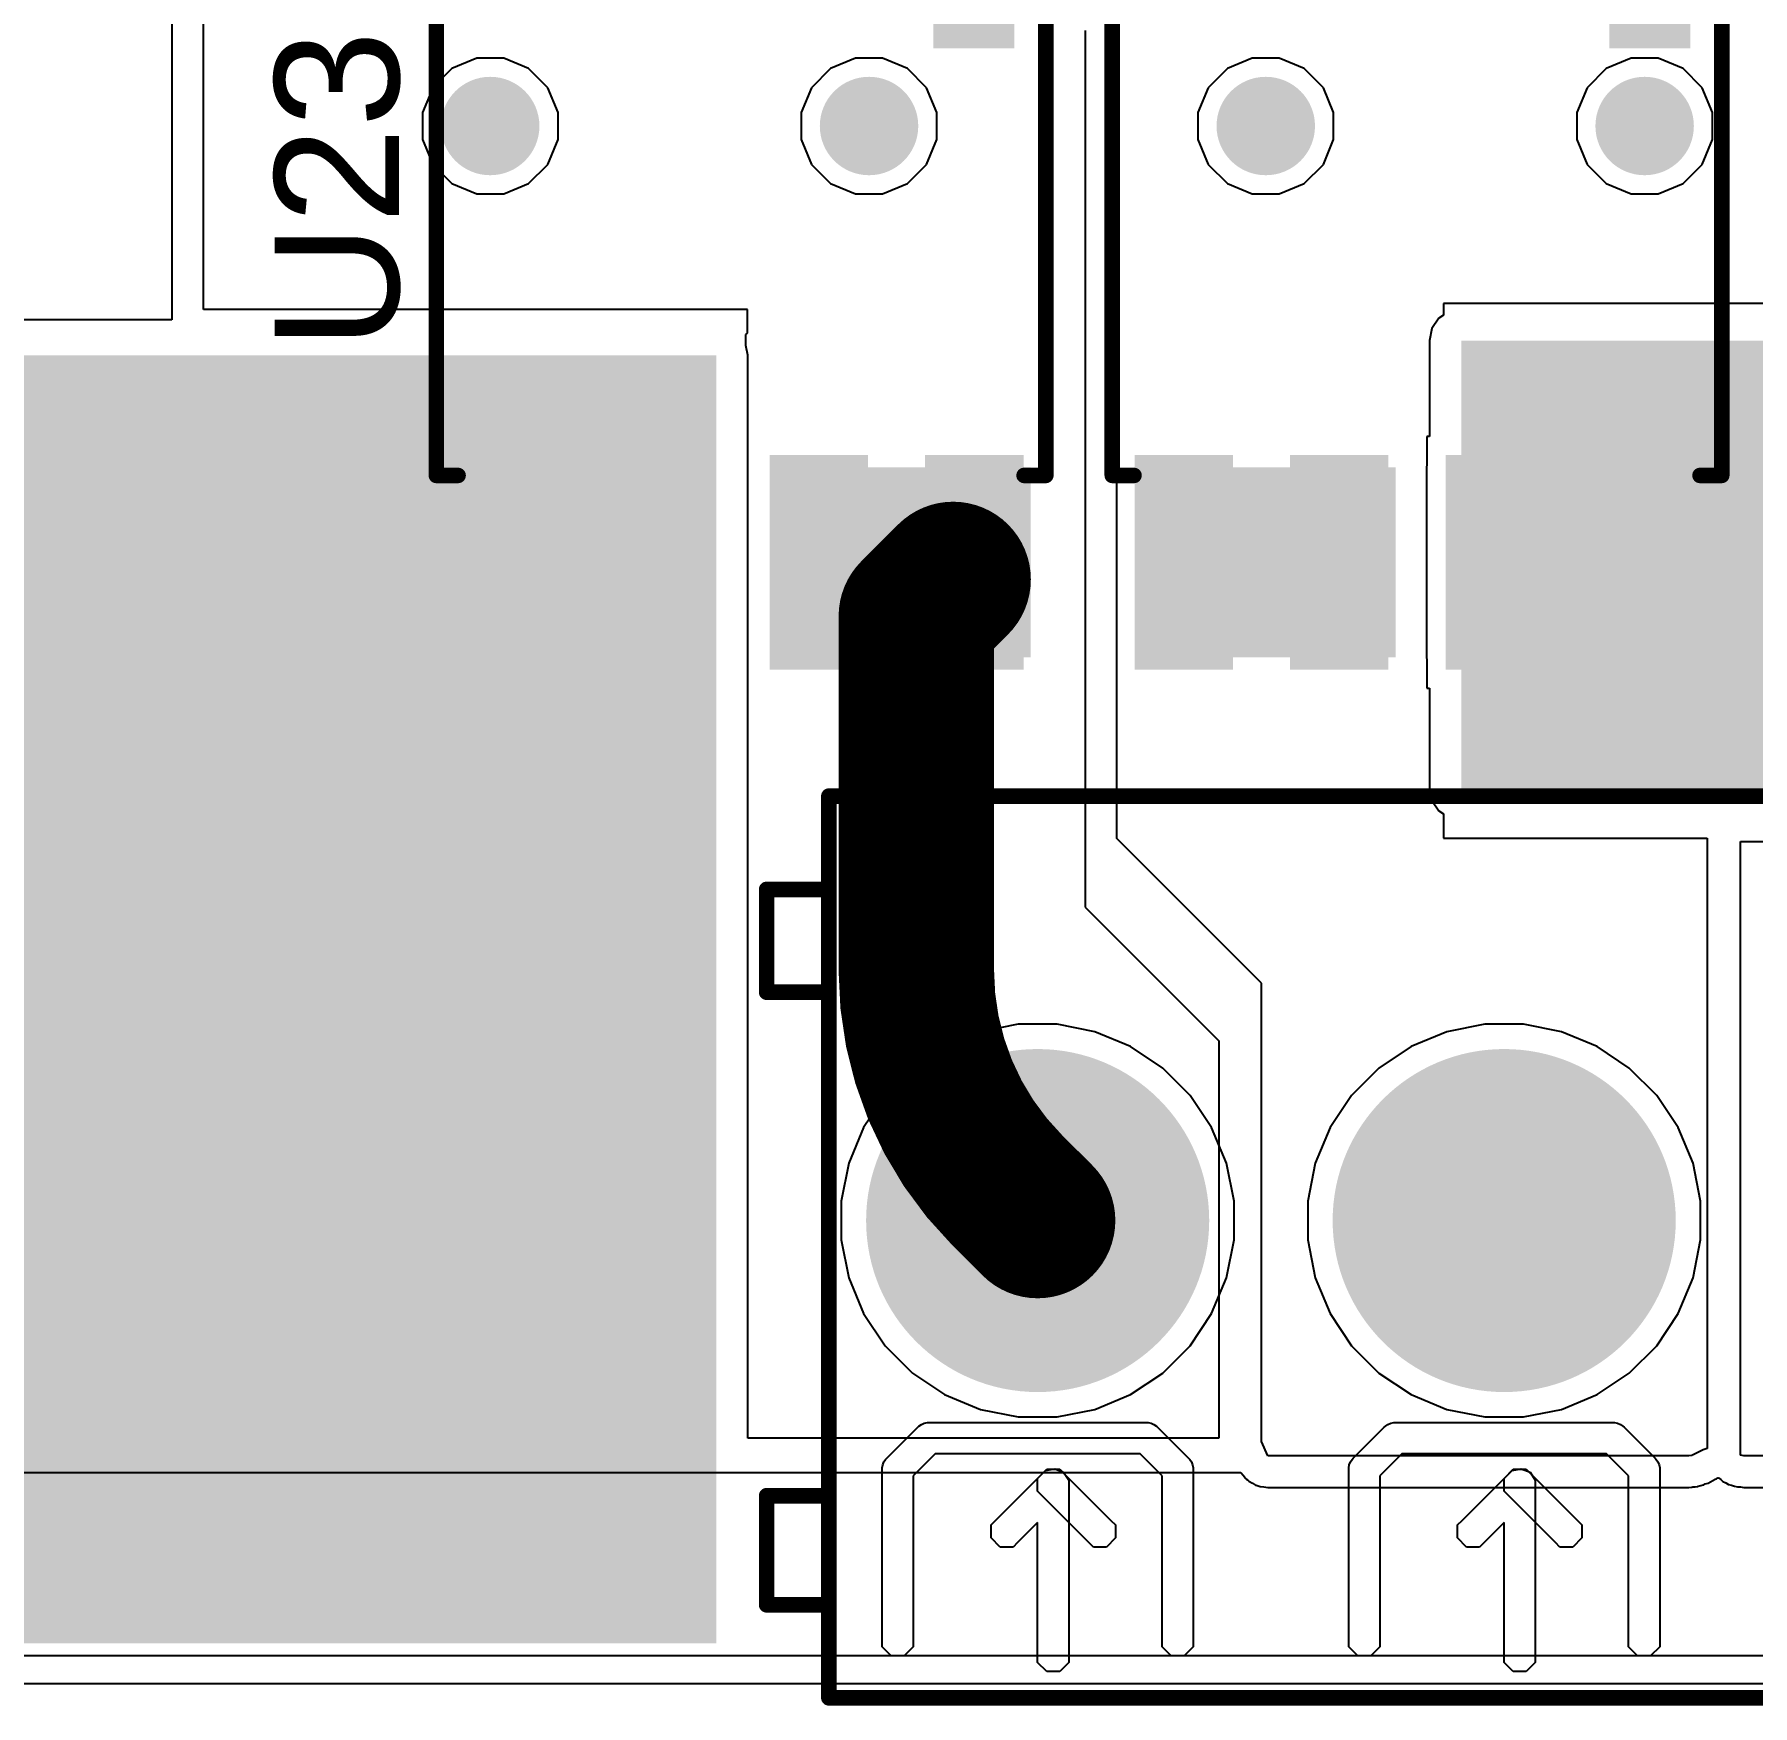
# Model space of a CAD drawing. Header units: millimetres. Extents: x 0 to 5423, y 0 to 5425.
# Drawn here: x 59.2 to 73.23, y 0.03 to 13.68 of the extents above; entities that cross this region are included whole.
import ezdxf

# ---------------------------------------------------------------- set-up
doc = ezdxf.new("R2010")
doc.units = ezdxf.units.MM
for name, color, linetype in [('BottomLayer', 5, 'Continuous'), ('BottomSolder', 6, 'Continuous'), ('MultiLayer', 9, 'Continuous'), ('PadHoleLayer', 156, 'Continuous'), ('TopLayer', 1, 'Continuous'), ('TopOverlay', 2, 'Continuous'), ('TopPaste', 8, 'Continuous'), ('TopSolder', 216, 'Continuous'), ('ViaHoleLayer', 16, 'Continuous')]:
    doc.layers.add(name, color=color, linetype=linetype)
doc.styles.add('Arial', font='', dxfattribs={"height": 0.2})
doc.styles.get('Arial').set_extended_font_data('Arial')

# ---------------------------------------------------------------- blocks, each defined once
blk = doc.blocks.new('SOIC_8_120')
at = {"layer": 'TopLayer'}
for points in [[(-1.925, 2.205), (-1.925, 1.605), (-3.475, 1.605), (-3.475, 2.205)], [(3.475, 2.205), (3.475, 1.605), (1.925, 1.605), (1.925, 2.205)], [(-1.925, 0.935), (-1.925, 0.335), (-3.475, 0.335), (-3.475, 0.935)], [(3.475, 0.935), (3.475, 0.335), (1.925, 0.335), (1.925, 0.935)], [(-1.925, -0.335), (-1.925, -0.935), (-3.475, -0.935), (-3.475, -0.335)], [(3.475, -0.335), (3.475, -0.935), (1.925, -0.935), (1.925, -0.335)], [(-1.925, -1.605), (-1.925, -2.205), (-3.475, -2.205), (-3.475, -1.605)], [(3.475, -1.605), (3.475, -2.205), (1.925, -2.205), (1.925, -1.605)]]:
    blk.add_hatch(color=1, dxfattribs=at).paths.add_polyline_path(points)
at = {"layer": 'TopOverlay'}
blk.add_hatch(color=2, dxfattribs=at).paths.add_polyline_path([(-1.828, 1.571), (-1.498, 1.571), (-1.498, 2.232), (-1.828, 2.232)])
at = {"layer": 'TopPaste'}
for points in [[(-1.925, 2.205), (-1.925, 1.605), (-3.475, 1.605), (-3.475, 2.205)], [(3.475, 2.205), (3.475, 1.605), (1.925, 1.605), (1.925, 2.205)], [(-1.925, 0.935), (-1.925, 0.335), (-3.475, 0.335), (-3.475, 0.935)], [(3.475, 0.935), (3.475, 0.335), (1.925, 0.335), (1.925, 0.935)], [(-1.925, -0.335), (-1.925, -0.935), (-3.475, -0.935), (-3.475, -0.335)], [(3.475, -0.335), (3.475, -0.935), (1.925, -0.935), (1.925, -0.335)], [(-1.925, -1.605), (-1.925, -2.205), (-3.475, -2.205), (-3.475, -1.605)], [(3.475, -1.605), (3.475, -2.205), (1.925, -2.205), (1.925, -1.605)]]:
    blk.add_hatch(color=8, dxfattribs=at).paths.add_polyline_path(points)
at = {"layer": 'TopSolder'}
for points in [[(-1.823, 2.307), (-1.823, 1.503), (-3.577, 1.503), (-3.577, 2.307)], [(3.577, 2.307), (3.577, 1.503), (1.823, 1.503), (1.823, 2.307)], [(-1.823, 1.037), (-1.823, 0.233), (-3.577, 0.233), (-3.577, 1.037)], [(3.577, 1.037), (3.577, 0.233), (1.823, 0.233), (1.823, 1.037)], [(-1.823, -0.233), (-1.823, -1.037), (-3.577, -1.037), (-3.577, -0.233)], [(3.577, -0.233), (3.577, -1.037), (1.823, -1.037), (1.823, -0.233)], [(-1.823, -1.503), (-1.823, -2.307), (-3.577, -2.307), (-3.577, -1.503)], [(3.577, -1.503), (3.577, -2.307), (1.823, -2.307), (1.823, -1.503)]]:
    blk.add_hatch(color=216, dxfattribs=at).paths.add_polyline_path(points)
at = {"layer": 'TopOverlay', "const_width": 0.127}
for points in [[(1.991, 2.489), (-1.991, 2.489)], [(-1.991, 2.311), (-1.991, 2.489)], [(1.991, 2.311), (1.991, 2.489)], [(-3.759, 1.778), (-3.759, 2.032)], [(-3.632, 1.905), (-3.759, 2.032)], [(-3.759, 1.778), (-3.632, 1.905)], [(-1.991, -2.489), (-1.991, -2.311)], [(1.991, -2.489), (1.991, -2.311)], [(1.991, -2.489), (-1.991, -2.489)]]:
    blk.add_lwpolyline(points, dxfattribs=at)
at = {"layer": 'TopOverlay', "const_width": 0.0635}
for points in [[(-2.022, 2.489, 1), (-1.959, 2.489, 1)], [(-2.022, 2.489, 1), (-1.959, 2.489, 1)], [(1.959, 2.489, 1), (2.022, 2.489, 1)], [(1.959, 2.489, 1), (2.022, 2.489, 1)], [(-2.022, 2.311, 1), (-1.959, 2.311, 1)], [(1.959, 2.311, 1), (2.022, 2.311, 1)], [(-3.791, 2.032, 1), (-3.727, 2.032, 1)], [(-3.791, 2.032, 1), (-3.727, 2.032, 1)], [(-3.664, 1.905, 1), (-3.6, 1.905, 1)], [(-3.664, 1.905, 1), (-3.6, 1.905, 1)], [(-3.791, 1.778, 1), (-3.727, 1.778, 1)], [(-3.791, 1.778, 1), (-3.727, 1.778, 1)], [(-2.022, -2.311, 1), (-1.959, -2.311, 1)], [(1.959, -2.311, 1), (2.022, -2.311, 1)], [(-2.022, -2.489, 1), (-1.959, -2.489, 1)], [(-2.022, -2.489, 1), (-1.959, -2.489, 1)], [(1.959, -2.489, 1), (2.022, -2.489, 1)], [(1.959, -2.489, 1), (2.022, -2.489, 1)]]:
    blk.add_lwpolyline(points, format="xyb", close=True, dxfattribs=at)
blk = doc.blocks.new('SOIC_8_121')
at = {"layer": 'TopLayer'}
for points in [[(-1.925, 2.205), (-1.925, 1.605), (-3.475, 1.605), (-3.475, 2.205)], [(3.475, 2.205), (3.475, 1.605), (1.925, 1.605), (1.925, 2.205)], [(-1.925, 0.935), (-1.925, 0.335), (-3.475, 0.335), (-3.475, 0.935)], [(3.475, 0.935), (3.475, 0.335), (1.925, 0.335), (1.925, 0.935)], [(-1.925, -0.335), (-1.925, -0.935), (-3.475, -0.935), (-3.475, -0.335)], [(3.475, -0.335), (3.475, -0.935), (1.925, -0.935), (1.925, -0.335)], [(-1.925, -1.605), (-1.925, -2.205), (-3.475, -2.205), (-3.475, -1.605)], [(3.475, -1.605), (3.475, -2.205), (1.925, -2.205), (1.925, -1.605)]]:
    blk.add_hatch(color=1, dxfattribs=at).paths.add_polyline_path(points)
at = {"layer": 'TopOverlay'}
blk.add_hatch(color=2, dxfattribs=at).paths.add_polyline_path([(-1.828, 1.572), (-1.498, 1.572), (-1.498, 2.232), (-1.828, 2.232)])
at = {"layer": 'TopPaste'}
for points in [[(-1.925, 2.205), (-1.925, 1.605), (-3.475, 1.605), (-3.475, 2.205)], [(3.475, 2.205), (3.475, 1.605), (1.925, 1.605), (1.925, 2.205)], [(-1.925, 0.935), (-1.925, 0.335), (-3.475, 0.335), (-3.475, 0.935)], [(3.475, 0.935), (3.475, 0.335), (1.925, 0.335), (1.925, 0.935)], [(-1.925, -0.335), (-1.925, -0.935), (-3.475, -0.935), (-3.475, -0.335)], [(3.475, -0.335), (3.475, -0.935), (1.925, -0.935), (1.925, -0.335)], [(-1.925, -1.605), (-1.925, -2.205), (-3.475, -2.205), (-3.475, -1.605)], [(3.475, -1.605), (3.475, -2.205), (1.925, -2.205), (1.925, -1.605)]]:
    blk.add_hatch(color=8, dxfattribs=at).paths.add_polyline_path(points)
at = {"layer": 'TopSolder'}
for points in [[(-1.823, 2.307), (-1.823, 1.503), (-3.577, 1.503), (-3.577, 2.307)], [(3.577, 2.307), (3.577, 1.503), (1.823, 1.503), (1.823, 2.307)], [(-1.823, 1.037), (-1.823, 0.233), (-3.577, 0.233), (-3.577, 1.037)], [(3.577, 1.037), (3.577, 0.233), (1.823, 0.233), (1.823, 1.037)], [(-1.823, -0.233), (-1.823, -1.037), (-3.577, -1.037), (-3.577, -0.233)], [(3.577, -0.233), (3.577, -1.037), (1.823, -1.037), (1.823, -0.233)], [(-1.823, -1.503), (-1.823, -2.307), (-3.577, -2.307), (-3.577, -1.503)], [(3.577, -1.503), (3.577, -2.307), (1.823, -2.307), (1.823, -1.503)]]:
    blk.add_hatch(color=216, dxfattribs=at).paths.add_polyline_path(points)
at = {"layer": 'TopOverlay', "const_width": 0.127}
for points in [[(1.991, 2.489), (-1.991, 2.489)], [(-1.991, 2.311), (-1.991, 2.489)], [(1.991, 2.311), (1.991, 2.489)], [(-3.759, 1.778), (-3.759, 2.032)], [(-3.632, 1.905), (-3.759, 2.032)], [(-3.759, 1.778), (-3.632, 1.905)], [(-1.991, -2.489), (-1.991, -2.311)], [(1.991, -2.489), (1.991, -2.311)], [(1.991, -2.489), (-1.991, -2.489)]]:
    blk.add_lwpolyline(points, dxfattribs=at)
at = {"layer": 'TopOverlay', "const_width": 0.0635}
for points in [[(-2.022, 2.489, 1), (-1.959, 2.489, 1)], [(-2.022, 2.489, 1), (-1.959, 2.489, 1)], [(1.959, 2.489, 1), (2.022, 2.489, 1)], [(1.959, 2.489, 1), (2.022, 2.489, 1)], [(-2.022, 2.311, 1), (-1.959, 2.311, 1)], [(1.959, 2.311, 1), (2.022, 2.311, 1)], [(-3.791, 2.032, 1), (-3.727, 2.032, 1)], [(-3.791, 2.032, 1), (-3.727, 2.032, 1)], [(-3.664, 1.905, 1), (-3.6, 1.905, 1)], [(-3.664, 1.905, 1), (-3.6, 1.905, 1)], [(-3.791, 1.778, 1), (-3.727, 1.778, 1)], [(-3.791, 1.778, 1), (-3.727, 1.778, 1)], [(-2.022, -2.311, 1), (-1.959, -2.311, 1)], [(1.959, -2.311, 1), (2.022, -2.311, 1)], [(-2.022, -2.489, 1), (-1.959, -2.489, 1)], [(-2.022, -2.489, 1), (-1.959, -2.489, 1)], [(1.959, -2.489, 1), (2.022, -2.489, 1)], [(1.959, -2.489, 1), (2.022, -2.489, 1)]]:
    blk.add_lwpolyline(points, format="xyb", close=True, dxfattribs=at)
blk = doc.blocks.new('DB125_3_81_4P_GN_S_306')
at = {"layer": 'BottomLayer'}
h = blk.add_hatch(color=5, dxfattribs=at)
edge = h.paths.add_edge_path()
edge.add_arc((1.905, 0), 1.35, 0, 360)
h = blk.add_hatch(color=5, dxfattribs=at)
edge = h.paths.add_edge_path()
edge.add_arc((5.715, 0), 1.35, 0, 360)
at = {"layer": 'BottomSolder'}
h = blk.add_hatch(color=6, dxfattribs=at)
edge = h.paths.add_edge_path()
edge.add_arc((1.905, 0), 1.401, 0, 360)
h = blk.add_hatch(color=6, dxfattribs=at)
edge = h.paths.add_edge_path()
edge.add_arc((5.715, 0), 1.401, 0, 360)
at = {"layer": 'MultiLayer'}
h = blk.add_hatch(color=9, dxfattribs=at)
edge = h.paths.add_edge_path()
edge.add_arc((1.905, 0), 1.35, 0, 360)
h = blk.add_hatch(color=9, dxfattribs=at)
edge = h.paths.add_edge_path()
edge.add_arc((5.715, 0), 1.35, 0, 360)
at = {"layer": 'PadHoleLayer'}
h = blk.add_hatch(color=156, dxfattribs=at)
edge = h.paths.add_edge_path()
edge.add_arc((1.905, 0), 0.65, 0, 360)
h = blk.add_hatch(color=156, dxfattribs=at)
edge = h.paths.add_edge_path()
edge.add_arc((5.715, 0), 0.65, 0, 360)
at = {"layer": 'TopLayer'}
h = blk.add_hatch(color=1, dxfattribs=at)
edge = h.paths.add_edge_path()
edge.add_arc((1.905, 0), 1.35, 0, 360)
h = blk.add_hatch(color=1, dxfattribs=at)
edge = h.paths.add_edge_path()
edge.add_arc((5.715, 0), 1.35, 0, 360)
at = {"layer": 'TopSolder'}
h = blk.add_hatch(color=216, dxfattribs=at)
edge = h.paths.add_edge_path()
edge.add_arc((1.905, 0), 1.401, 0, 360)
h = blk.add_hatch(color=216, dxfattribs=at)
edge = h.paths.add_edge_path()
edge.add_arc((5.715, 0), 1.401, 0, 360)
at = {"layer": 'TopOverlay'}
for p, q in [((1.651, 3.609), (1.725, 3.683)), ((1.725, 3.683), (1.831, 3.683)), ((1.831, 3.683), (1.905, 3.609)), ((5.461, 3.609), (5.535, 3.683)), ((5.535, 3.683), (5.641, 3.683)), ((5.641, 3.683), (5.715, 3.609)), ((0.635, 3.482), (0.709, 3.556)), ((0.709, 3.556), (0.815, 3.556)), ((0.815, 3.556), (0.889, 3.482)), ((1.651, 3.556), (1.651, 3.609)), ((1.651, 2.159), (1.651, 3.556)), ((1.905, 3.609), (1.905, 3.556)), ((1.905, 3.556), (1.905, 3.556)), ((1.905, 3.556), (1.905, 2.466)), ((2.921, 3.482), (2.995, 3.556)), ((2.995, 3.556), (3.101, 3.556)), ((3.101, 3.556), (3.175, 3.482)), ((4.445, 3.482), (4.519, 3.556)), ((4.519, 3.556), (4.625, 3.556)), ((4.625, 3.556), (4.699, 3.482)), ((5.461, 3.556), (5.461, 3.609)), ((5.461, 2.159), (5.461, 3.556)), ((5.715, 3.609), (5.715, 3.556)), ((5.715, 3.556), (5.715, 3.556)), ((5.715, 3.556), (5.715, 2.466)), ((6.731, 3.482), (6.805, 3.556)), ((6.805, 3.556), (6.911, 3.556)), ((6.911, 3.556), (6.985, 3.482)), ((0.635, 3.429), (0.635, 3.482)), ((0.635, 2.032), (0.635, 3.429)), ((0.889, 3.482), (0.889, 3.429)), ((0.889, 3.429), (0.889, 3.429)), ((0.889, 3.429), (0.889, 2.085)), ((2.921, 3.429), (2.921, 3.482)), ((2.921, 2.085), (2.921, 3.429)), ((3.175, 3.482), (3.175, 3.429)), ((3.175, 3.429), (3.175, 3.429)), ((3.175, 3.429), (3.175, 2.032)), ((4.445, 3.429), (4.445, 3.482)), ((4.445, 2.032), (4.445, 3.429)), ((4.699, 3.482), (4.699, 3.429)), ((4.699, 3.429), (4.699, 3.429)), ((4.699, 3.429), (4.699, 2.085)), ((6.731, 3.429), (6.731, 3.482)), ((6.731, 2.085), (6.731, 3.429)), ((6.985, 3.482), (6.985, 3.429)), ((6.985, 3.429), (6.985, 3.429)), ((6.985, 3.429), (6.985, 2.032)), ((1.27, 2.593), (1.344, 2.667)), ((1.344, 2.667), (1.45, 2.667)), ((1.45, 2.667), (1.487, 2.63)), ((2.069, 2.63), (2.106, 2.667)), ((2.106, 2.667), (2.212, 2.667)), ((2.212, 2.667), (2.286, 2.593)), ((5.08, 2.593), (5.154, 2.667)), ((5.154, 2.667), (5.26, 2.667)), ((5.26, 2.667), (5.297, 2.63)), ((5.879, 2.63), (5.916, 2.667)), ((5.916, 2.667), (6.022, 2.667)), ((6.022, 2.667), (6.096, 2.593)), ((1.27, 2.487), (1.27, 2.593)), ((1.487, 2.63), (1.487, 2.63)), ((1.487, 2.63), (1.868, 2.249)), ((1.905, 2.466), (2.069, 2.63)), ((2.286, 2.593), (2.286, 2.487)), ((5.08, 2.487), (5.08, 2.593)), ((5.297, 2.63), (5.297, 2.63)), ((5.297, 2.63), (5.678, 2.249)), ((5.715, 2.466), (5.879, 2.63)), ((6.096, 2.593), (6.096, 2.487)), ((1.307, 2.45), (1.27, 2.487)), ((1.688, 2.069), (1.307, 2.45)), ((2.249, 2.45), (1.868, 2.069)), ((2.286, 2.487), (2.249, 2.45)), ((2.249, 2.45), (2.249, 2.45)), ((5.117, 2.45), (5.08, 2.487)), ((5.498, 2.069), (5.117, 2.45)), ((6.059, 2.45), (5.678, 2.069)), ((6.096, 2.487), (6.059, 2.45)), ((6.059, 2.45), (6.059, 2.45)), ((1.868, 2.249), (1.905, 2.212)), ((5.678, 2.249), (5.715, 2.212)), ((1.651, 2.121), (1.651, 2.159)), ((1.651, 2.159), (1.651, 2.159)), ((1.694, 2.056), (1.651, 2.121)), ((1.905, 2.106), (1.831, 2.032)), ((1.905, 2.212), (1.905, 2.106)), ((5.461, 2.121), (5.461, 2.159)), ((5.461, 2.159), (5.461, 2.159)), ((5.504, 2.056), (5.461, 2.121)), ((5.715, 2.106), (5.641, 2.032)), ((5.715, 2.212), (5.715, 2.106)), ((0.635, 2.02), (0.635, 2.032)), ((0.635, 2.032), (0.635, 2.032)), ((0.64, 1.995), (0.635, 2.02)), ((0.649, 1.972), (0.64, 1.995)), ((0.663, 1.951), (0.649, 1.972)), ((0.889, 2.085), (1.069, 1.905)), ((1.688, 2.069), (1.688, 2.069)), ((1.725, 2.032), (1.688, 2.069)), ((1.765, 2.027), (1.694, 2.056)), ((1.831, 2.032), (1.725, 2.032)), ((1.84, 2.042), (1.765, 2.027)), ((1.868, 2.069), (1.84, 2.042)), ((2.741, 1.905), (2.921, 2.085)), ((3.16, 1.972), (3.147, 1.951)), ((3.17, 1.995), (3.16, 1.972)), ((3.175, 2.02), (3.17, 1.995)), ((3.175, 2.032), (3.175, 2.02)), ((4.445, 2.02), (4.445, 2.032)), ((4.445, 2.032), (4.445, 2.032)), ((4.45, 1.995), (4.445, 2.02)), ((4.459, 1.972), (4.45, 1.995)), ((4.473, 1.951), (4.459, 1.972)), ((4.699, 2.085), (4.879, 1.905)), ((5.498, 2.069), (5.498, 2.069)), ((5.535, 2.032), (5.498, 2.069)), ((5.575, 2.027), (5.504, 2.056)), ((5.641, 2.032), (5.535, 2.032)), ((5.65, 2.042), (5.575, 2.027)), ((5.678, 2.069), (5.65, 2.042)), ((6.551, 1.905), (6.731, 2.085)), ((6.97, 1.972), (6.957, 1.951)), ((6.98, 1.995), (6.97, 1.972)), ((6.985, 2.02), (6.98, 1.995)), ((6.985, 2.032), (6.985, 2.02)), ((0.672, 1.942), (0.663, 1.951)), ((0.926, 1.688), (0.672, 1.942)), ((1.069, 1.905), (2.741, 1.905)), ((3.138, 1.942), (2.884, 1.688)), ((3.147, 1.951), (3.138, 1.942)), ((3.138, 1.942), (3.138, 1.942)), ((4.482, 1.942), (4.473, 1.951)), ((4.736, 1.688), (4.482, 1.942)), ((4.879, 1.905), (6.551, 1.905)), ((6.948, 1.942), (6.694, 1.688)), ((6.957, 1.951), (6.948, 1.942)), ((6.948, 1.942), (6.948, 1.942)), ((0.935, 1.679), (0.926, 1.688)), ((0.926, 1.688), (0.926, 1.688)), ((2.884, 1.688), (2.875, 1.679)), ((4.745, 1.679), (4.736, 1.688)), ((4.736, 1.688), (4.736, 1.688)), ((6.694, 1.688), (6.685, 1.679)), ((0.956, 1.666), (0.935, 1.679)), ((0.979, 1.656), (0.956, 1.666)), ((1.003, 1.651), (0.979, 1.656)), ((1.016, 1.651), (1.003, 1.651)), ((2.794, 1.651), (1.016, 1.651)), ((2.806, 1.651), (2.794, 1.651)), ((2.794, 1.651), (2.794, 1.651)), ((2.831, 1.656), (2.806, 1.651)), ((2.854, 1.666), (2.831, 1.656)), ((2.875, 1.679), (2.854, 1.666)), ((4.766, 1.666), (4.745, 1.679)), ((4.789, 1.656), (4.766, 1.666)), ((4.813, 1.651), (4.789, 1.656)), ((4.826, 1.651), (4.813, 1.651)), ((6.604, 1.651), (4.826, 1.651)), ((6.616, 1.651), (6.604, 1.651)), ((6.604, 1.651), (6.604, 1.651)), ((6.641, 1.656), (6.616, 1.651)), ((6.664, 1.666), (6.641, 1.656)), ((6.685, 1.679), (6.664, 1.666))]:
    blk.add_line(p, q, dxfattribs=at)
at = {"layer": 'TopOverlay', "const_width": 0.127}
for points in [[(7.42, 3.899), (-7.82, 3.899)], [(7.42, 3.899), (7.42, -3.467)], [(7.928, 3.139), (7.42, 3.139)], [(7.928, 3.139), (7.928, 2.248)], [(7.928, 2.248), (7.42, 2.248)], [(7.928, -1.865), (7.42, -1.865)], [(7.928, -1.865), (7.928, -2.705)], [(7.928, -2.705), (7.42, -2.705)], [(7.42, -3.467), (-7.82, -3.467)]]:
    blk.add_lwpolyline(points, dxfattribs=at)
at = {"layer": 'TopOverlay', "const_width": 0.0635}
for points in [[(7.388, 3.899, 1), (7.452, 3.899, 1)], [(7.388, 3.899, 1), (7.452, 3.899, 1)], [(7.388, 3.139, 1), (7.452, 3.139, 1)], [(7.896, 3.139, 1), (7.96, 3.139, 1)], [(7.896, 3.139, 1), (7.96, 3.139, 1)], [(7.388, 2.248, 1), (7.452, 2.248, 1)], [(7.896, 2.248, 1), (7.96, 2.248, 1)], [(7.896, 2.248, 1), (7.96, 2.248, 1)], [(7.388, -1.865, 1), (7.452, -1.865, 1)], [(7.896, -1.865, 1), (7.96, -1.865, 1)], [(7.896, -1.865, 1), (7.96, -1.865, 1)], [(7.388, -2.705, 1), (7.452, -2.705, 1)], [(7.896, -2.705, 1), (7.96, -2.705, 1)], [(7.896, -2.705, 1), (7.96, -2.705, 1)], [(7.388, -3.467, 1), (7.452, -3.467, 1)], [(7.388, -3.467, 1), (7.452, -3.467, 1)]]:
    blk.add_lwpolyline(points, format="xyb", close=True, dxfattribs=at)

msp = doc.modelspace()

# ---------------------------------------------------------------- hatches: boundary and pattern name
at = {"layer": 'BottomLayer'}
h = msp.add_hatch(color=5, dxfattribs=at)
edge = h.paths.add_edge_path()
edge.add_arc((62.924, 12.929), 0.3, 0, 360)
h = msp.add_hatch(color=5, dxfattribs=at)
edge = h.paths.add_edge_path()
edge.add_arc((66.018, 12.929), 0.3, 0, 360)
h = msp.add_hatch(color=5, dxfattribs=at)
edge = h.paths.add_edge_path()
edge.add_arc((69.258, 12.929), 0.3, 0, 360)
h = msp.add_hatch(color=5, dxfattribs=at)
edge = h.paths.add_edge_path()
edge.add_arc((72.352, 12.929), 0.3, 0, 360)
h = msp.add_hatch(color=5, dxfattribs=at)
edge = h.paths.add_edge_path()
edge.add_arc((71.628, 10.709), 0.3, 0, 360)
h = msp.add_hatch(color=5, dxfattribs=at)
edge = h.paths.add_edge_path()
edge.add_arc((72.741, 10.709), 0.3, 0, 360)
h = msp.add_hatch(color=5, dxfattribs=at)
edge = h.paths.add_edge_path()
edge.add_arc((59.758, 10.59), 0.3, 0, 360)
h = msp.add_hatch(color=5, dxfattribs=at)
edge = h.paths.add_edge_path()
edge.add_arc((60.871, 10.59), 0.3, 0, 360)
h = msp.add_hatch(color=5, dxfattribs=at)
edge = h.paths.add_edge_path()
edge.add_arc((61.985, 10.59), 0.3, 0, 360)
h = msp.add_hatch(color=5, dxfattribs=at)
edge = h.paths.add_edge_path()
edge.add_arc((63.098, 10.59), 0.3, 0, 360)
h = msp.add_hatch(color=5, dxfattribs=at)
edge = h.paths.add_edge_path()
edge.add_arc((59.758, 8.14), 0.3, 0, 360)
h = msp.add_hatch(color=5, dxfattribs=at)
edge = h.paths.add_edge_path()
edge.add_arc((60.871, 8.14), 0.3, 0, 360)
h = msp.add_hatch(color=5, dxfattribs=at)
edge = h.paths.add_edge_path()
edge.add_arc((61.985, 8.14), 0.3, 0, 360)
h = msp.add_hatch(color=5, dxfattribs=at)
edge = h.paths.add_edge_path()
edge.add_arc((63.098, 8.14), 0.3, 0, 360)
h = msp.add_hatch(color=5, dxfattribs=at)
edge = h.paths.add_edge_path()
edge.add_arc((71.628, 8.021), 0.3, 0, 360)
h = msp.add_hatch(color=5, dxfattribs=at)
edge = h.paths.add_edge_path()
edge.add_arc((72.741, 8.021), 0.3, 0, 360)
at = {"layer": 'BottomSolder'}
h = msp.add_hatch(color=6, dxfattribs=at)
edge = h.paths.add_edge_path()
edge.add_arc((62.924, 12.929), 0.402, 0, 360)
h = msp.add_hatch(color=6, dxfattribs=at)
edge = h.paths.add_edge_path()
edge.add_arc((66.018, 12.929), 0.402, 0, 360)
h = msp.add_hatch(color=6, dxfattribs=at)
edge = h.paths.add_edge_path()
edge.add_arc((69.258, 12.929), 0.402, 0, 360)
h = msp.add_hatch(color=6, dxfattribs=at)
edge = h.paths.add_edge_path()
edge.add_arc((72.352, 12.929), 0.402, 0, 360)
h = msp.add_hatch(color=6, dxfattribs=at)
edge = h.paths.add_edge_path()
edge.add_arc((71.628, 10.709), 0.402, 0, 360)
h = msp.add_hatch(color=6, dxfattribs=at)
edge = h.paths.add_edge_path()
edge.add_arc((72.741, 10.709), 0.402, 0, 360)
h = msp.add_hatch(color=6, dxfattribs=at)
edge = h.paths.add_edge_path()
edge.add_arc((59.758, 10.59), 0.402, 0, 360)
h = msp.add_hatch(color=6, dxfattribs=at)
edge = h.paths.add_edge_path()
edge.add_arc((60.871, 10.59), 0.402, 0, 360)
h = msp.add_hatch(color=6, dxfattribs=at)
edge = h.paths.add_edge_path()
edge.add_arc((61.985, 10.59), 0.402, 0, 360)
h = msp.add_hatch(color=6, dxfattribs=at)
edge = h.paths.add_edge_path()
edge.add_arc((63.098, 10.59), 0.402, 0, 360)
h = msp.add_hatch(color=6, dxfattribs=at)
edge = h.paths.add_edge_path()
edge.add_arc((59.758, 8.14), 0.402, 0, 360)
h = msp.add_hatch(color=6, dxfattribs=at)
edge = h.paths.add_edge_path()
edge.add_arc((60.871, 8.14), 0.402, 0, 360)
h = msp.add_hatch(color=6, dxfattribs=at)
edge = h.paths.add_edge_path()
edge.add_arc((61.985, 8.14), 0.402, 0, 360)
h = msp.add_hatch(color=6, dxfattribs=at)
edge = h.paths.add_edge_path()
edge.add_arc((63.098, 8.14), 0.402, 0, 360)
h = msp.add_hatch(color=6, dxfattribs=at)
edge = h.paths.add_edge_path()
edge.add_arc((71.628, 8.021), 0.402, 0, 360)
h = msp.add_hatch(color=6, dxfattribs=at)
edge = h.paths.add_edge_path()
edge.add_arc((72.741, 8.021), 0.402, 0, 360)
at = {"layer": 'TopLayer'}
h = msp.add_hatch(color=1, dxfattribs=at)
edge = h.paths.add_edge_path()
edge.add_arc((62.924, 12.929), 0.3, 0, 360)
h = msp.add_hatch(color=1, dxfattribs=at)
edge = h.paths.add_edge_path()
edge.add_arc((66.018, 12.929), 0.3, 0, 360)
h = msp.add_hatch(color=1, dxfattribs=at)
edge = h.paths.add_edge_path()
edge.add_arc((69.258, 12.929), 0.3, 0, 360)
h = msp.add_hatch(color=1, dxfattribs=at)
edge = h.paths.add_edge_path()
edge.add_arc((72.352, 12.929), 0.3, 0, 360)
for points in [[(70.855, 7.519), (75.773, 7.519), (75.773, 11.176), (70.855, 11.176)], [(54.686, 0.533), (64.77, 0.533), (64.77, 11.057), (54.686, 11.057)], [(65.308, 8.59), (67.178, 8.59), (67.178, 10.14), (65.308, 10.14)], [(65.469, 8.59), (67.339, 8.59), (67.339, 10.14), (65.469, 10.14)], [(68.288, 8.59), (70.158, 8.59), (70.158, 10.14), (68.288, 10.14)], [(68.449, 8.59), (70.319, 8.59), (70.319, 10.14), (68.449, 10.14)], [(70.828, 8.59), (75.679, 8.59), (75.679, 10.14), (70.828, 10.14)]]:
    msp.add_hatch(color=1, dxfattribs=at).paths.add_polyline_path(points)
h = msp.add_hatch(color=1, dxfattribs=at)
edge = h.paths.add_edge_path()
edge.add_arc((71.628, 10.709), 0.3, 0, 360)
h = msp.add_hatch(color=1, dxfattribs=at)
edge = h.paths.add_edge_path()
edge.add_arc((72.741, 10.709), 0.3, 0, 360)
h = msp.add_hatch(color=1, dxfattribs=at)
edge = h.paths.add_edge_path()
edge.add_arc((59.758, 10.59), 0.3, 0, 360)
h = msp.add_hatch(color=1, dxfattribs=at)
edge = h.paths.add_edge_path()
edge.add_arc((60.871, 10.59), 0.3, 0, 360)
h = msp.add_hatch(color=1, dxfattribs=at)
edge = h.paths.add_edge_path()
edge.add_arc((61.985, 10.59), 0.3, 0, 360)
h = msp.add_hatch(color=1, dxfattribs=at)
edge = h.paths.add_edge_path()
edge.add_arc((63.098, 10.59), 0.3, 0, 360)
h = msp.add_hatch(color=1, dxfattribs=at)
edge = h.paths.add_edge_path()
edge.add_arc((59.758, 8.14), 0.3, 0, 360)
h = msp.add_hatch(color=1, dxfattribs=at)
edge = h.paths.add_edge_path()
edge.add_arc((60.871, 8.14), 0.3, 0, 360)
h = msp.add_hatch(color=1, dxfattribs=at)
edge = h.paths.add_edge_path()
edge.add_arc((61.985, 8.14), 0.3, 0, 360)
h = msp.add_hatch(color=1, dxfattribs=at)
edge = h.paths.add_edge_path()
edge.add_arc((63.098, 8.14), 0.3, 0, 360)
h = msp.add_hatch(color=1, dxfattribs=at)
edge = h.paths.add_edge_path()
edge.add_arc((71.628, 8.021), 0.3, 0, 360)
h = msp.add_hatch(color=1, dxfattribs=at)
edge = h.paths.add_edge_path()
edge.add_arc((72.741, 8.021), 0.3, 0, 360)
at = {"layer": 'TopSolder'}
h = msp.add_hatch(color=216, dxfattribs=at)
edge = h.paths.add_edge_path()
edge.add_arc((62.924, 12.929), 0.402, 0, 360)
h = msp.add_hatch(color=216, dxfattribs=at)
edge = h.paths.add_edge_path()
edge.add_arc((66.018, 12.929), 0.402, 0, 360)
h = msp.add_hatch(color=216, dxfattribs=at)
edge = h.paths.add_edge_path()
edge.add_arc((69.258, 12.929), 0.402, 0, 360)
h = msp.add_hatch(color=216, dxfattribs=at)
edge = h.paths.add_edge_path()
edge.add_arc((72.352, 12.929), 0.402, 0, 360)
h = msp.add_hatch(color=216, dxfattribs=at)
edge = h.paths.add_edge_path()
edge.add_arc((71.628, 10.709), 0.402, 0, 360)
h = msp.add_hatch(color=216, dxfattribs=at)
edge = h.paths.add_edge_path()
edge.add_arc((72.741, 10.709), 0.402, 0, 360)
h = msp.add_hatch(color=216, dxfattribs=at)
edge = h.paths.add_edge_path()
edge.add_arc((59.758, 10.59), 0.402, 0, 360)
h = msp.add_hatch(color=216, dxfattribs=at)
edge = h.paths.add_edge_path()
edge.add_arc((60.871, 10.59), 0.402, 0, 360)
h = msp.add_hatch(color=216, dxfattribs=at)
edge = h.paths.add_edge_path()
edge.add_arc((61.985, 10.59), 0.402, 0, 360)
h = msp.add_hatch(color=216, dxfattribs=at)
edge = h.paths.add_edge_path()
edge.add_arc((63.098, 10.59), 0.402, 0, 360)
h = msp.add_hatch(color=216, dxfattribs=at)
edge = h.paths.add_edge_path()
edge.add_arc((59.758, 8.14), 0.402, 0, 360)
h = msp.add_hatch(color=216, dxfattribs=at)
edge = h.paths.add_edge_path()
edge.add_arc((60.871, 8.14), 0.402, 0, 360)
h = msp.add_hatch(color=216, dxfattribs=at)
edge = h.paths.add_edge_path()
edge.add_arc((61.985, 8.14), 0.402, 0, 360)
h = msp.add_hatch(color=216, dxfattribs=at)
edge = h.paths.add_edge_path()
edge.add_arc((63.098, 8.14), 0.402, 0, 360)
h = msp.add_hatch(color=216, dxfattribs=at)
edge = h.paths.add_edge_path()
edge.add_arc((71.628, 8.021), 0.402, 0, 360)
h = msp.add_hatch(color=216, dxfattribs=at)
edge = h.paths.add_edge_path()
edge.add_arc((72.741, 8.021), 0.402, 0, 360)
at = {"layer": 'ViaHoleLayer'}
h = msp.add_hatch(color=16, dxfattribs=at)
edge = h.paths.add_edge_path()
edge.add_arc((62.924, 12.929), 0.15, 0, 360)
h = msp.add_hatch(color=16, dxfattribs=at)
edge = h.paths.add_edge_path()
edge.add_arc((66.018, 12.929), 0.15, 0, 360)
h = msp.add_hatch(color=16, dxfattribs=at)
edge = h.paths.add_edge_path()
edge.add_arc((69.258, 12.929), 0.15, 0, 360)
h = msp.add_hatch(color=16, dxfattribs=at)
edge = h.paths.add_edge_path()
edge.add_arc((72.352, 12.929), 0.15, 0, 360)
h = msp.add_hatch(color=16, dxfattribs=at)
edge = h.paths.add_edge_path()
edge.add_arc((71.628, 10.709), 0.15, 0, 360)
h = msp.add_hatch(color=16, dxfattribs=at)
edge = h.paths.add_edge_path()
edge.add_arc((72.741, 10.709), 0.15, 0, 360)
h = msp.add_hatch(color=16, dxfattribs=at)
edge = h.paths.add_edge_path()
edge.add_arc((59.758, 10.59), 0.15, 0, 360)
h = msp.add_hatch(color=16, dxfattribs=at)
edge = h.paths.add_edge_path()
edge.add_arc((60.871, 10.59), 0.15, 0, 360)
h = msp.add_hatch(color=16, dxfattribs=at)
edge = h.paths.add_edge_path()
edge.add_arc((61.985, 10.59), 0.15, 0, 360)
h = msp.add_hatch(color=16, dxfattribs=at)
edge = h.paths.add_edge_path()
edge.add_arc((63.098, 10.59), 0.15, 0, 360)
h = msp.add_hatch(color=16, dxfattribs=at)
edge = h.paths.add_edge_path()
edge.add_arc((59.758, 8.14), 0.15, 0, 360)
h = msp.add_hatch(color=16, dxfattribs=at)
edge = h.paths.add_edge_path()
edge.add_arc((60.871, 8.14), 0.15, 0, 360)
h = msp.add_hatch(color=16, dxfattribs=at)
edge = h.paths.add_edge_path()
edge.add_arc((61.985, 8.14), 0.15, 0, 360)
h = msp.add_hatch(color=16, dxfattribs=at)
edge = h.paths.add_edge_path()
edge.add_arc((63.098, 8.14), 0.15, 0, 360)
h = msp.add_hatch(color=16, dxfattribs=at)
edge = h.paths.add_edge_path()
edge.add_arc((71.628, 8.021), 0.15, 0, 360)
h = msp.add_hatch(color=16, dxfattribs=at)
edge = h.paths.add_edge_path()
edge.add_arc((72.741, 8.021), 0.15, 0, 360)

# ---------------------------------------------------------------- linework, layer by layer
at = {"layer": 'BottomLayer'}
for p, q in [((62.814, 13.483), (62.611, 13.398)), ((63.035, 13.483), (62.814, 13.483)), ((63.238, 13.398), (63.035, 13.483)), ((65.908, 13.483), (65.704, 13.398)), ((66.128, 13.483), (65.908, 13.483)), ((66.332, 13.398), (66.128, 13.483)), ((69.148, 13.483), (68.944, 13.398)), ((69.368, 13.483), (69.148, 13.483)), ((69.572, 13.398), (69.368, 13.483)), ((72.242, 13.483), (72.038, 13.398)), ((72.462, 13.483), (72.242, 13.483)), ((72.666, 13.398), (72.462, 13.483)), ((62.611, 13.398), (62.455, 13.242)), ((63.394, 13.242), (63.238, 13.398)), ((65.704, 13.398), (65.549, 13.242)), ((66.488, 13.242), (66.332, 13.398)), ((68.944, 13.398), (68.788, 13.242)), ((69.728, 13.242), (69.572, 13.398)), ((72.038, 13.398), (71.882, 13.242)), ((72.821, 13.242), (72.666, 13.398)), ((62.455, 13.242), (62.37, 13.039)), ((63.478, 13.039), (63.394, 13.242)), ((65.549, 13.242), (65.464, 13.039)), ((66.572, 13.039), (66.488, 13.242)), ((68.788, 13.242), (68.704, 13.039)), ((69.812, 13.039), (69.728, 13.242)), ((71.882, 13.242), (71.798, 13.039)), ((72.906, 13.039), (72.821, 13.242)), ((62.37, 13.039), (62.37, 12.818)), ((63.478, 12.818), (63.478, 13.039)), ((65.464, 13.039), (65.464, 12.818)), ((66.572, 12.818), (66.572, 13.039)), ((68.704, 13.039), (68.704, 12.818)), ((69.812, 12.818), (69.812, 13.039)), ((71.798, 13.039), (71.798, 12.818)), ((72.906, 12.818), (72.906, 13.039)), ((62.37, 12.818), (62.455, 12.615)), ((63.394, 12.615), (63.478, 12.818)), ((65.464, 12.818), (65.549, 12.615)), ((66.488, 12.615), (66.572, 12.818)), ((68.704, 12.818), (68.788, 12.615)), ((69.728, 12.615), (69.812, 12.818)), ((71.798, 12.818), (71.882, 12.615)), ((72.821, 12.615), (72.906, 12.818)), ((62.455, 12.615), (62.611, 12.459)), ((63.238, 12.459), (63.394, 12.615)), ((65.549, 12.615), (65.704, 12.459)), ((66.332, 12.459), (66.488, 12.615)), ((68.788, 12.615), (68.944, 12.459)), ((69.572, 12.459), (69.728, 12.615)), ((71.882, 12.615), (72.038, 12.459)), ((72.666, 12.459), (72.821, 12.615)), ((62.611, 12.459), (62.814, 12.375)), ((62.814, 12.375), (63.035, 12.375)), ((63.035, 12.375), (63.238, 12.459)), ((65.704, 12.459), (65.908, 12.375)), ((65.908, 12.375), (66.128, 12.375)), ((66.128, 12.375), (66.332, 12.459)), ((68.944, 12.459), (69.148, 12.375)), ((69.148, 12.375), (69.368, 12.375)), ((69.368, 12.375), (69.572, 12.459)), ((72.038, 12.459), (72.242, 12.375)), ((72.242, 12.375), (72.462, 12.375)), ((72.462, 12.375), (72.666, 12.459)), ((66.927, 5.53), (66.635, 5.409)), ((67.237, 5.592), (66.927, 5.53)), ((67.553, 5.592), (67.237, 5.592)), ((67.863, 5.53), (67.553, 5.592)), ((68.154, 5.409), (67.863, 5.53)), ((70.737, 5.53), (70.445, 5.409)), ((71.047, 5.592), (70.737, 5.53)), ((71.363, 5.592), (71.047, 5.592)), ((71.673, 5.53), (71.363, 5.592)), ((71.964, 5.409), (71.673, 5.53)), ((66.635, 5.409), (66.372, 5.234)), ((68.417, 5.234), (68.154, 5.409)), ((70.445, 5.409), (70.182, 5.234)), ((72.227, 5.234), (71.964, 5.409)), ((66.372, 5.234), (66.149, 5.01)), ((68.641, 5.01), (68.417, 5.234)), ((70.182, 5.234), (69.959, 5.01)), ((72.451, 5.01), (72.227, 5.234)), ((66.149, 5.01), (65.973, 4.748)), ((68.816, 4.748), (68.641, 5.01)), ((69.959, 5.01), (69.783, 4.748)), ((72.626, 4.748), (72.451, 5.01)), ((65.973, 4.748), (65.852, 4.456)), ((68.937, 4.456), (68.816, 4.748)), ((69.783, 4.748), (69.662, 4.456)), ((72.747, 4.456), (72.626, 4.748)), ((65.852, 4.456), (65.791, 4.146)), ((68.999, 4.146), (68.937, 4.456)), ((69.662, 4.456), (69.601, 4.146)), ((72.809, 4.146), (72.747, 4.456)), ((65.791, 4.146), (65.791, 3.83)), ((68.999, 3.83), (68.999, 4.146)), ((69.601, 4.146), (69.601, 3.83)), ((72.809, 3.83), (72.809, 4.146)), ((65.791, 3.83), (65.852, 3.52)), ((68.937, 3.52), (68.999, 3.83)), ((69.601, 3.83), (69.662, 3.52)), ((72.747, 3.52), (72.809, 3.83)), ((65.852, 3.52), (65.973, 3.228)), ((68.816, 3.228), (68.937, 3.52)), ((69.662, 3.52), (69.783, 3.228)), ((72.626, 3.228), (72.747, 3.52)), ((65.973, 3.228), (66.149, 2.965)), ((68.641, 2.965), (68.816, 3.228)), ((69.783, 3.228), (69.959, 2.965)), ((72.451, 2.965), (72.626, 3.228)), ((66.149, 2.965), (66.372, 2.742)), ((68.417, 2.742), (68.641, 2.965)), ((69.959, 2.965), (70.182, 2.742)), ((72.227, 2.742), (72.451, 2.965)), ((66.372, 2.742), (66.635, 2.566)), ((68.154, 2.566), (68.417, 2.742)), ((70.182, 2.742), (70.445, 2.566)), ((71.964, 2.566), (72.227, 2.742)), ((66.635, 2.566), (66.927, 2.445)), ((67.863, 2.445), (68.154, 2.566)), ((70.445, 2.566), (70.737, 2.445)), ((71.673, 2.445), (71.964, 2.566)), ((66.927, 2.445), (67.237, 2.384)), ((67.553, 2.384), (67.863, 2.445)), ((70.737, 2.445), (71.047, 2.384)), ((71.363, 2.384), (71.673, 2.445)), ((67.237, 2.384), (67.553, 2.384)), ((71.047, 2.384), (71.363, 2.384)), ((153.683, 0.432), (33.833, 0.432))]:
    msp.add_line(p, q, dxfattribs=at)
at = {"layer": 'TopLayer'}
for p, q in [((60.325, 23.533), (60.325, 11.345)), ((60.584, 11.429), (60.584, 23.533)), ((67.782, 13.71), (67.782, 7.11)), ((68.041, 7.11), (68.041, 13.71)), ((65.025, 11.429), (60.584, 11.429)), ((65.025, 11.238), (65.025, 11.429)), ((70.71, 11.385), (70.672, 11.359)), ((73.364, 11.48), (70.71, 11.48)), ((70.71, 11.48), (70.71, 11.385)), ((60.325, 11.345), (54.674, 11.345)), ((65.013, 11.226), (65.025, 11.238)), ((65.013, 11.137), (65.013, 11.226)), ((70.615, 11.275), (70.596, 11.176)), ((70.672, 11.359), (70.615, 11.275)), ((65.029, 11.057), (65.013, 11.137)), ((70.596, 11.176), (70.596, 10.394)), ((65.029, 2.209), (65.029, 11.057)), ((70.596, 10.394), (70.574, 10.394)), ((70.574, 10.394), (70.574, 10.165)), ((70.574, 10.165), (70.57, 10.14)), ((70.57, 10.14), (70.57, 8.59)), ((70.57, 8.59), (70.574, 8.565)), ((70.574, 8.565), (70.574, 8.336)), ((70.574, 8.336), (70.596, 8.336)), ((70.596, 8.336), (70.596, 7.519)), ((70.596, 7.519), (70.615, 7.42)), ((70.615, 7.42), (70.672, 7.336)), ((70.672, 7.336), (70.71, 7.31)), ((70.71, 7.31), (70.71, 7.112)), ((67.782, 7.11), (67.782, 6.547)), ((69.223, 5.927), (68.041, 7.11)), ((70.71, 7.112), (72.864, 7.112)), ((72.864, 7.112), (72.864, 2.127)), ((73.135, 2.071), (73.135, 7.083)), ((73.135, 7.083), (75.969, 7.083)), ((67.782, 6.547), (68.874, 5.455)), ((69.223, 2.183), (69.223, 5.927)), ((68.874, 5.455), (68.874, 2.209)), ((68.874, 2.209), (65.029, 2.209)), ((69.274, 2.066), (69.223, 2.183)), ((72.829, 2.116), (72.748, 2.073)), ((72.864, 2.127), (72.829, 2.116)), ((72.714, 2.066), (69.274, 2.066)), ((69.274, 2.066), (69.274, 2.066)), ((72.734, 2.07), (72.714, 2.066)), ((72.739, 2.07), (72.734, 2.07)), ((72.743, 2.072), (72.739, 2.07)), ((72.748, 2.073), (72.743, 2.072)), ((73.161, 2.066), (73.135, 2.071)), ((73.135, 2.071), (73.135, 2.071)), ((76.894, 2.066), (73.161, 2.066)), ((50.202, 1.93), (69.055, 1.93)), ((69.055, 1.93), (69.074, 1.909)), ((69.074, 1.909), (69.091, 1.883)), ((69.091, 1.883), (69.094, 1.881)), ((69.094, 1.881), (69.095, 1.879)), ((69.095, 1.879), (69.109, 1.87)), ((69.109, 1.87), (69.12, 1.858)), ((69.12, 1.858), (69.149, 1.844)), ((69.149, 1.844), (69.175, 1.827)), ((69.175, 1.827), (69.178, 1.826)), ((69.178, 1.826), (69.18, 1.825)), ((69.18, 1.825), (69.197, 1.822)), ((72.79, 1.817), (72.81, 1.824)), ((72.81, 1.824), (72.829, 1.828)), ((72.829, 1.828), (72.834, 1.829)), ((72.834, 1.829), (72.836, 1.83)), ((72.836, 1.83), (72.838, 1.831)), ((72.838, 1.831), (72.847, 1.837)), ((72.847, 1.837), (72.871, 1.844)), ((72.871, 1.844), (72.929, 1.876)), ((72.929, 1.876), (72.94, 1.879)), ((72.94, 1.879), (72.951, 1.885)), ((72.951, 1.885), (72.955, 1.886)), ((72.955, 1.886), (72.973, 1.874)), ((72.973, 1.874), (72.991, 1.856)), ((72.991, 1.856), (72.991, 1.856)), ((72.991, 1.856), (72.991, 1.856)), ((72.991, 1.856), (72.991, 1.856)), ((72.991, 1.856), (73.015, 1.846)), ((73.015, 1.846), (73.036, 1.832)), ((73.036, 1.832), (73.061, 1.827)), ((73.061, 1.827), (73.085, 1.817)), ((69.197, 1.822), (69.212, 1.815)), ((69.212, 1.815), (69.212, 1.815)), ((69.212, 1.815), (69.243, 1.813)), ((69.243, 1.813), (69.274, 1.807)), ((69.274, 1.807), (72.714, 1.807)), ((72.714, 1.807), (72.734, 1.811)), ((72.734, 1.811), (72.739, 1.811)), ((72.739, 1.811), (72.743, 1.812)), ((72.743, 1.812), (72.764, 1.812)), ((72.764, 1.812), (72.784, 1.816)), ((72.784, 1.816), (72.784, 1.816)), ((72.784, 1.816), (72.785, 1.816)), ((72.785, 1.816), (72.79, 1.817)), ((73.085, 1.817), (73.085, 1.817)), ((73.085, 1.817), (73.085, 1.817)), ((73.085, 1.817), (73.11, 1.812)), ((73.11, 1.812), (73.136, 1.812)), ((73.136, 1.812), (73.161, 1.807)), ((73.161, 1.807), (76.894, 1.807)), ((152.555, 0.203), (33.553, 0.203))]:
    msp.add_line(p, q, dxfattribs=at)
at = {"layer": 'TopLayer', "const_width": 1.27}
for points in [[(66.404, 8.925), (66.704, 9.225)], [(66.404, 6.031), (66.404, 8.925)], [(67.148, 4.234), (67.395, 3.988)]]:
    msp.add_lwpolyline(points, dxfattribs=at)
at = {"layer": 'TopLayer', "const_width": 0.635}
for points in [[(66.387, 9.225, 1), (67.022, 9.225, 1)], [(66.087, 8.925, 1), (66.722, 8.925, 1)], [(66.087, 8.925, 1), (66.722, 8.925, 1)], [(66.087, 6.031, 1), (66.722, 6.031, 1)], [(66.087, 6.031, 1), (66.722, 6.031, 1)], [(66.831, 4.234, 1), (67.466, 4.234, 1)], [(66.831, 4.234, 1), (67.466, 4.234, 1)], [(67.077, 3.988, 1), (67.712, 3.988, 1)]]:
    msp.add_lwpolyline(points, format="xyb", close=True, dxfattribs=at)
at = {"layer": 'TopLayer', "const_width": 1.27}
msp.add_lwpolyline([(67.148, 4.234, -0.198912), (66.404, 6.031)], format="xyb", dxfattribs=at)

# ---------------------------------------------------------------- block references
for name, p, rotation in [('SOIC_8_120', (64.973, 12.065), 270), ('SOIC_8_121', (70.493, 12.065), 270), ('DB125_3_81_4P_GN_S_306', (73.11, 3.988), 180)]:
    msp.add_blockref(name, p, dxfattribs=dict(rotation=rotation))

# ---------------------------------------------------------------- texts
at = {"layer": 'TopOverlay', "style": 'Arial'}
msp.add_text('U23', height=1.016, rotation=90, dxfattribs=at).set_placement((62.179, 11.105))

doc.saveas('drawing.dxf')
